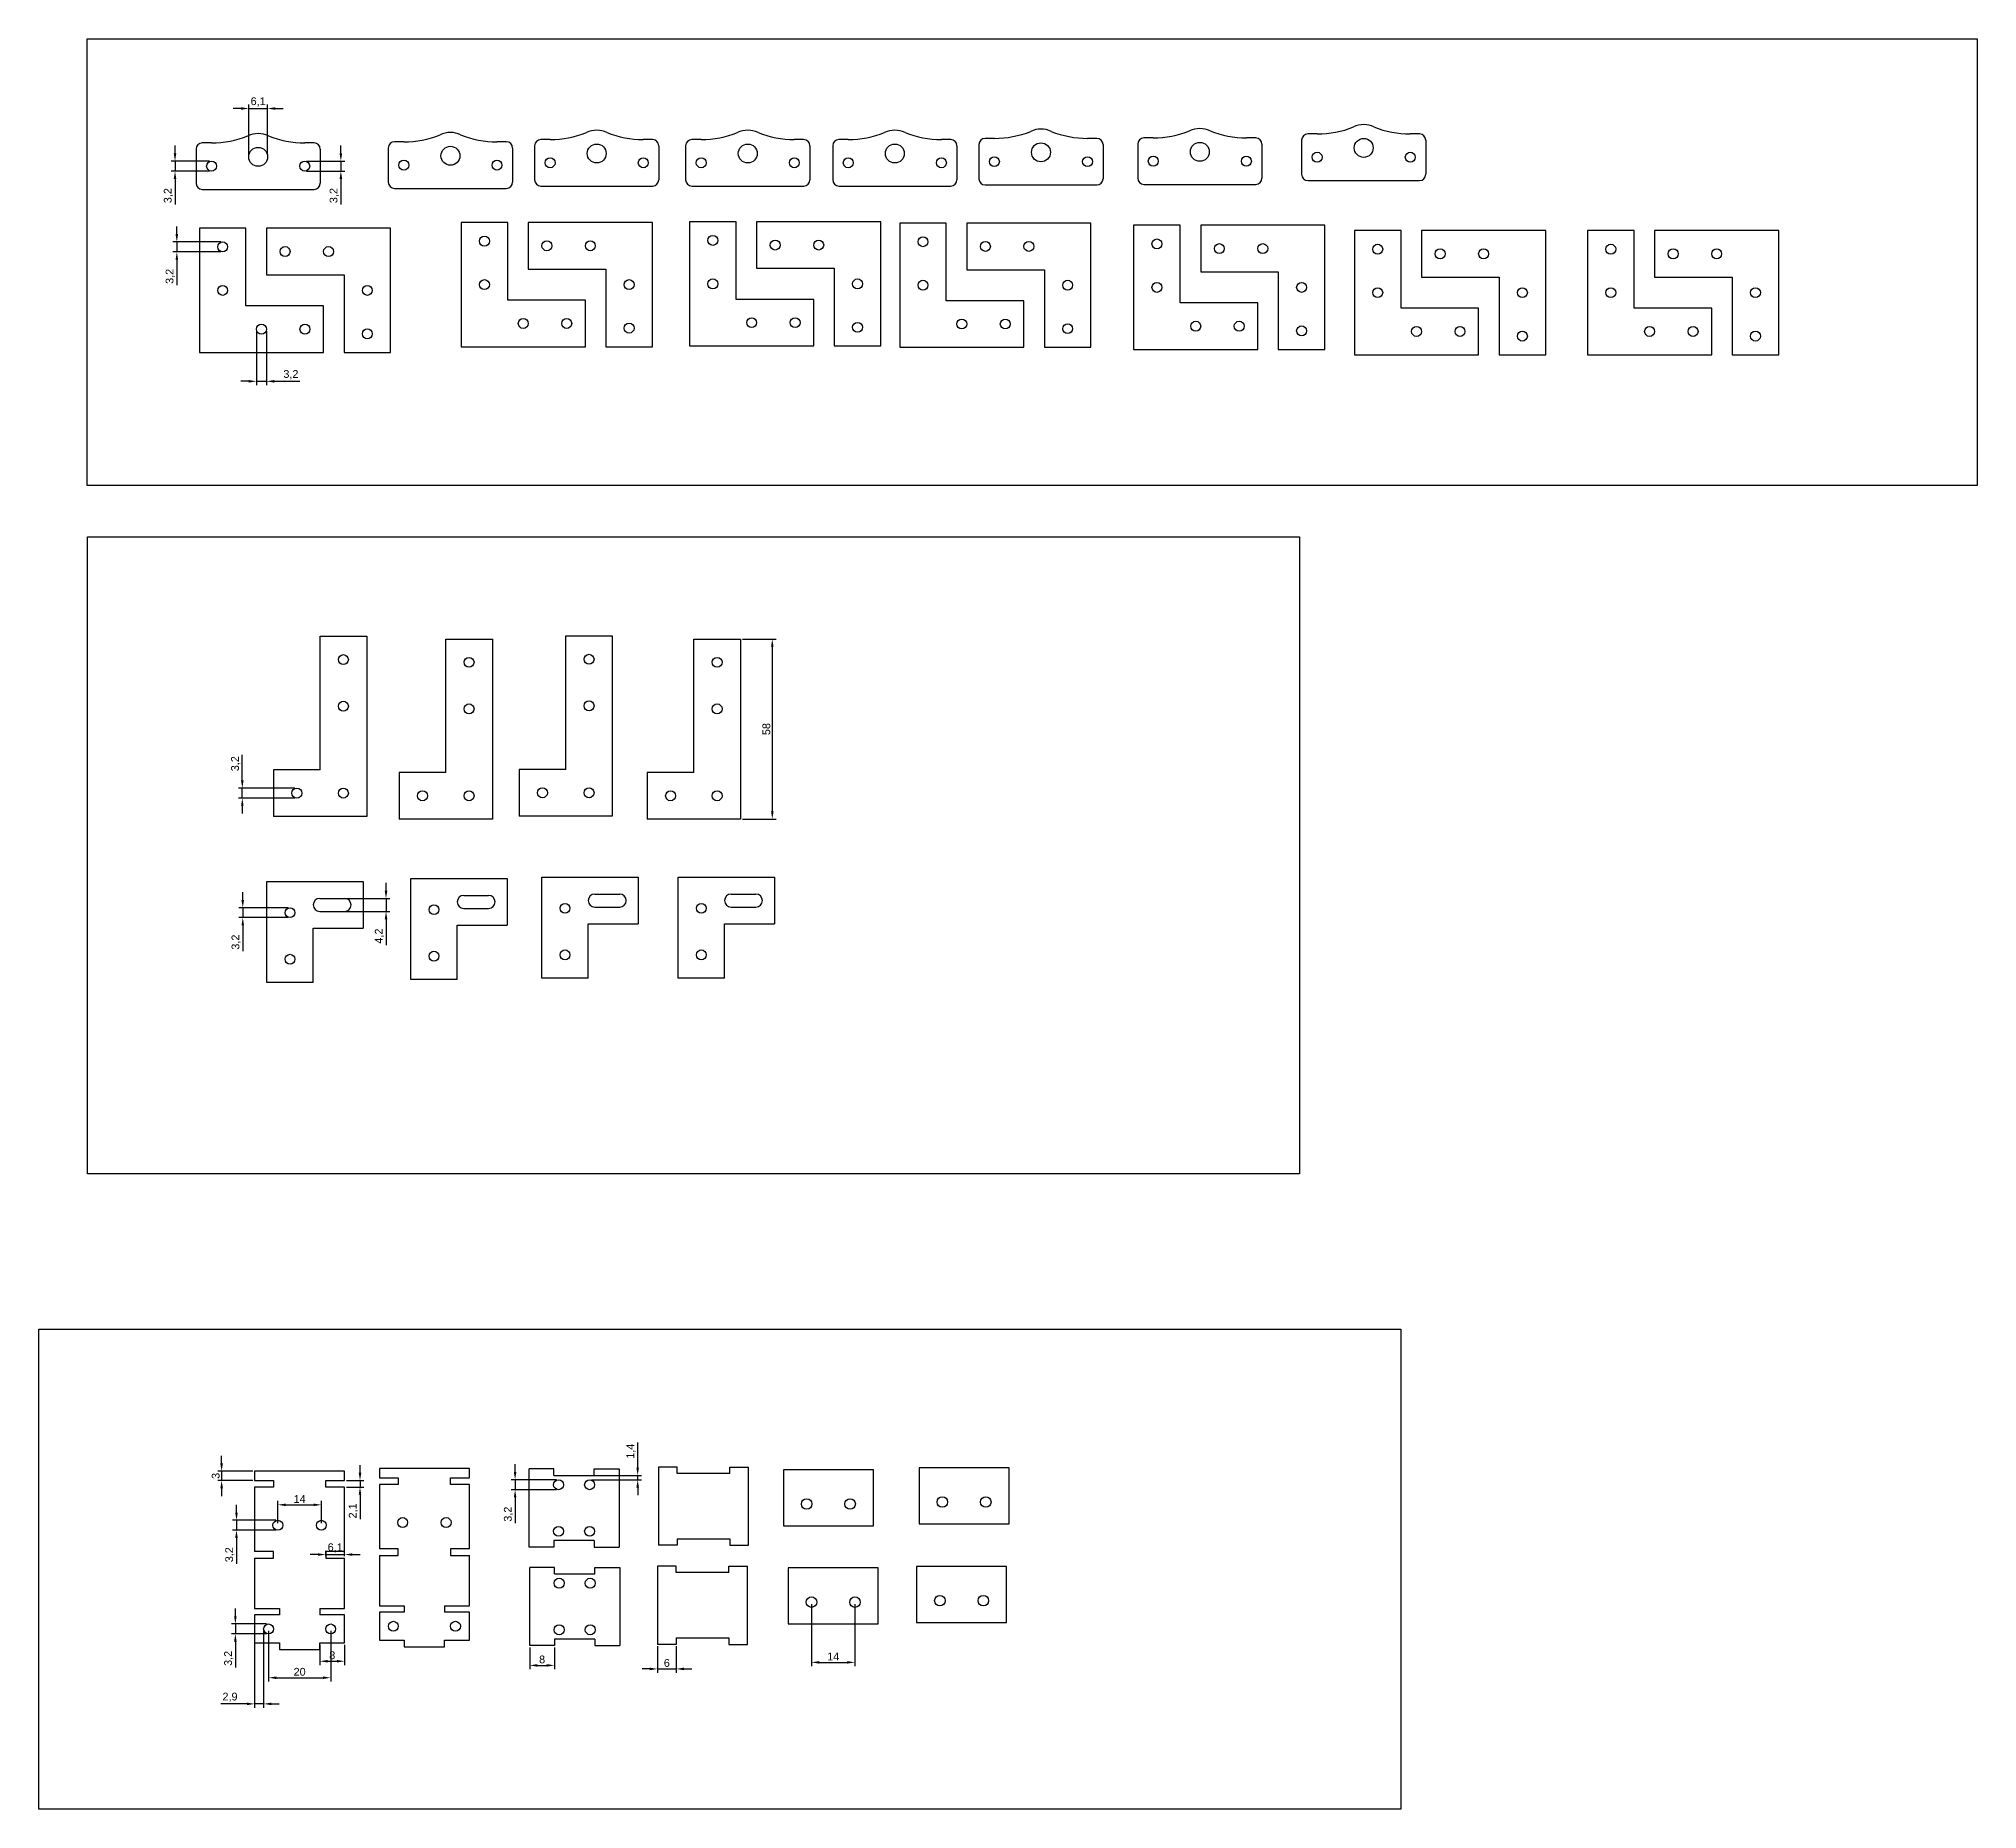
# Model space of a CAD drawing. Header units: millimetres. Extents: x 932 to 1965, y 1183 to 1855.
# Drawn here: x 1341 to 1965, y 1282 to 1852 of the extents above; entities that cross this region are included whole.
import ezdxf

# ---------------------------------------------------------------- set-up
doc = ezdxf.new("R2010")
doc.units = ezdxf.units.MM
doc.styles.get("Standard").update_dxf_attribs({"font": 'arial.ttf'})
doc.dimstyles.new('ISO-25', dxfattribs={"dimtxt": 2.5, "dimasz": 2.5, "dimexe": 1.25, "dimexo": 0.625, "dimtad": 1, "dimtxsty": 'Standard', "dimcen": 2.5, "dimadec": 0, "dimazin": 0, "dimtfac": 1, "dimtmove": 0, "dimatfit": 3, "dimfxl": 1, "dimarcsym": 0})

# ---------------------------------------------------------------- blocks, each defined once
blk = doc.blocks.new('*D3')
at = {"color": 0, "lineweight": -2, "transparency": 16777216}
for p, q in [((1385, 1815.23), (1385, 1817.73)), ((1396.15, 1812.73), (1383.75, 1812.73)), ((1385, 1812.73), (1385, 1809.53)), ((1396.15, 1809.53), (1383.75, 1809.53)), ((1385, 1807.03), (1385, 1798.75))]:
    blk.add_line(p, q, dxfattribs=at)
at = {"color": 0, "transparency": 16777216}
for points in [[(1384.59, 1815.23), (1385.42, 1815.23), (1385, 1812.73)], [(1384.59, 1807.03), (1385.42, 1807.03), (1385, 1809.53)]]:
    blk.add_solid(points, dxfattribs=at)
at = {"layer": 'Defpoints', "color": 0, "transparency": 16777216}
for p in [(1396.78, 1812.73), (1385, 1809.53), (1396.78, 1809.53)]:
    blk.add_point(p, dxfattribs=at)
at = {"color": 0, "transparency": 16777216, "insert": (1382.88, 1801.64), "char_height": 2.5, "attachment_point": 5, "rotation": 90}
blk.add_mtext('3,2', dxfattribs=at)
blk = doc.blocks.new('*D4')
at = {"color": 0, "lineweight": -2, "transparency": 16777216}
for p, q in [((1438.42, 1815.23), (1438.42, 1817.73)), ((1427.4, 1812.73), (1439.67, 1812.73)), ((1438.42, 1812.73), (1438.42, 1809.53)), ((1427.4, 1809.53), (1439.67, 1809.53)), ((1438.42, 1807.03), (1438.42, 1798.75))]:
    blk.add_line(p, q, dxfattribs=at)
at = {"color": 0, "transparency": 16777216}
for points in [[(1438, 1815.23), (1438.84, 1815.23), (1438.42, 1812.73)], [(1438, 1807.03), (1438.84, 1807.03), (1438.42, 1809.53)]]:
    blk.add_solid(points, dxfattribs=at)
at = {"layer": 'Defpoints', "color": 0, "transparency": 16777216}
for p in [(1426.78, 1812.73), (1426.78, 1809.53), (1438.42, 1809.53)]:
    blk.add_point(p, dxfattribs=at)
at = {"color": 0, "transparency": 16777216, "insert": (1436.29, 1801.64), "char_height": 2.5, "attachment_point": 5, "rotation": 90}
blk.add_mtext('3,2', dxfattribs=at)
blk = doc.blocks.new('*D6')
at = {"color": 0, "lineweight": -2, "transparency": 16777216}
for p, q in [((1404.44, 1344.05), (1404.44, 1346.55)), ((1414.51, 1341.55), (1403.19, 1341.55)), ((1414.51, 1338.35), (1403.19, 1338.35)), ((1404.44, 1341.55), (1404.44, 1338.35)), ((1404.44, 1335.85), (1404.44, 1327.57))]:
    blk.add_line(p, q, dxfattribs=at)
at = {"color": 0, "transparency": 16777216}
for points in [[(1404.02, 1344.05), (1404.85, 1344.05), (1404.44, 1341.55)], [(1404.02, 1335.85), (1404.85, 1335.85), (1404.44, 1338.35)]]:
    blk.add_solid(points, dxfattribs=at)
at = {"layer": 'Defpoints', "color": 0, "transparency": 16777216}
for p in [(1404.44, 1338.35), (1415.14, 1341.55), (1415.14, 1338.35)]:
    blk.add_point(p, dxfattribs=at)
at = {"color": 0, "transparency": 16777216, "insert": (1402.31, 1330.46), "char_height": 2.5, "attachment_point": 5, "rotation": 90}
blk.add_mtext('3,2', dxfattribs=at)
blk = doc.blocks.new('*D7')
at = {"color": 0, "lineweight": -2, "transparency": 16777216}
for p, q in [((1404.8, 1377.45), (1404.8, 1379.95)), ((1417.51, 1374.95), (1403.55, 1374.95)), ((1404.8, 1374.95), (1404.8, 1371.75)), ((1417.51, 1371.75), (1403.55, 1371.75)), ((1404.8, 1369.25), (1404.8, 1360.97))]:
    blk.add_line(p, q, dxfattribs=at)
at = {"color": 0, "transparency": 16777216}
for points in [[(1404.38, 1377.45), (1405.22, 1377.45), (1404.8, 1374.95)], [(1404.38, 1369.25), (1405.22, 1369.25), (1404.8, 1371.75)]]:
    blk.add_solid(points, dxfattribs=at)
at = {"layer": 'Defpoints', "color": 0, "transparency": 16777216}
for p in [(1418.14, 1374.95), (1404.8, 1371.75), (1418.14, 1371.75)]:
    blk.add_point(p, dxfattribs=at)
at = {"color": 0, "transparency": 16777216, "insert": (1402.67, 1363.86), "char_height": 2.5, "attachment_point": 5, "rotation": 90}
blk.add_mtext('3,2', dxfattribs=at)
blk = doc.blocks.new('*D8')
at = {"color": 0, "lineweight": -2, "transparency": 16777216}
for p, q in [((1494.54, 1390.5), (1494.54, 1393)), ((1507.9, 1388), (1493.29, 1388)), ((1494.54, 1388), (1494.54, 1384.8)), ((1507.91, 1384.8), (1493.29, 1384.8)), ((1494.54, 1382.3), (1494.54, 1374.02))]:
    blk.add_line(p, q, dxfattribs=at)
at = {"color": 0, "transparency": 16777216}
for points in [[(1494.12, 1390.5), (1494.95, 1390.5), (1494.54, 1388)], [(1494.12, 1382.3), (1494.95, 1382.3), (1494.54, 1384.8)]]:
    blk.add_solid(points, dxfattribs=at)
at = {"layer": 'Defpoints', "color": 0, "transparency": 16777216}
for p in [(1508.53, 1388), (1494.54, 1384.8), (1508.54, 1384.8)]:
    blk.add_point(p, dxfattribs=at)
at = {"color": 0, "transparency": 16777216, "insert": (1492.41, 1376.91), "char_height": 2.5, "attachment_point": 5, "rotation": 90}
blk.add_mtext('3,2', dxfattribs=at)
blk = doc.blocks.new('*D10')
at = {"color": 0, "lineweight": -2, "transparency": 16777216}
for p, q in [((1406.23, 1829.69), (1403.73, 1829.69)), ((1408.73, 1814.75), (1408.73, 1830.94)), ((1408.73, 1829.69), (1414.83, 1829.69)), ((1414.83, 1814.75), (1414.83, 1830.94)), ((1417.33, 1829.69), (1419.83, 1829.69))]:
    blk.add_line(p, q, dxfattribs=at)
at = {"color": 0, "transparency": 16777216}
for points in [[(1406.23, 1830.11), (1406.23, 1829.27), (1408.73, 1829.69)], [(1417.33, 1830.11), (1417.33, 1829.27), (1414.83, 1829.69)]]:
    blk.add_solid(points, dxfattribs=at)
at = {"layer": 'Defpoints', "color": 0, "transparency": 16777216}
for p in [(1414.83, 1829.69), (1408.73, 1814.13), (1414.83, 1814.13)]:
    blk.add_point(p, dxfattribs=at)
at = {"color": 0, "transparency": 16777216, "insert": (1411.78, 1831.82), "char_height": 2.5, "attachment_point": 5}
blk.add_mtext('6,1', dxfattribs=at)
blk = doc.blocks.new('*D14')
at = {"color": 0, "lineweight": -2, "transparency": 16777216}
for p, q in [((1406.67, 1613.28), (1406.67, 1621.55)), ((1423.61, 1610.78), (1405.42, 1610.78)), ((1423.61, 1607.58), (1405.42, 1607.58)), ((1406.67, 1607.58), (1406.67, 1610.78)), ((1406.67, 1605.08), (1406.67, 1602.58))]:
    blk.add_line(p, q, dxfattribs=at)
at = {"color": 0, "transparency": 16777216}
for points in [[(1406.26, 1613.28), (1407.09, 1613.28), (1406.67, 1610.78)], [(1406.26, 1605.08), (1407.09, 1605.08), (1406.67, 1607.58)]]:
    blk.add_solid(points, dxfattribs=at)
at = {"layer": 'Defpoints', "color": 0, "transparency": 16777216}
for p in [(1406.67, 1610.78), (1424.23, 1610.78), (1424.23, 1607.58)]:
    blk.add_point(p, dxfattribs=at)
at = {"color": 0, "transparency": 16777216, "insert": (1404.55, 1618.66), "char_height": 2.5, "attachment_point": 5, "rotation": 90}
blk.add_mtext('3,2', dxfattribs=at)
blk = doc.blocks.new('*D17')
at = {"color": 0, "lineweight": -2, "transparency": 16777216}
for p, q in [((1399.72, 1786.72), (1384.34, 1786.72)), ((1385.59, 1789.22), (1385.59, 1791.72)), ((1385.59, 1786.72), (1385.59, 1783.52)), ((1399.72, 1783.52), (1384.34, 1783.52)), ((1385.59, 1781.02), (1385.59, 1772.74))]:
    blk.add_line(p, q, dxfattribs=at)
at = {"color": 0, "transparency": 16777216}
for points in [[(1385.17, 1789.22), (1386, 1789.22), (1385.59, 1786.72)], [(1385.17, 1781.02), (1386, 1781.02), (1385.59, 1783.52)]]:
    blk.add_solid(points, dxfattribs=at)
at = {"layer": 'Defpoints', "color": 0, "transparency": 16777216}
for p in [(1400.35, 1786.72), (1385.59, 1783.52), (1400.35, 1783.52)]:
    blk.add_point(p, dxfattribs=at)
at = {"color": 0, "transparency": 16777216, "insert": (1383.46, 1775.63), "char_height": 2.5, "attachment_point": 5, "rotation": 90}
blk.add_mtext('3,2', dxfattribs=at)
blk = doc.blocks.new('*D18')
at = {"color": 0, "lineweight": -2, "transparency": 16777216}
for p, q in [((1411.25, 1757.99), (1411.25, 1740.57)), ((1414.45, 1757.99), (1414.45, 1740.57)), ((1408.75, 1741.82), (1406.25, 1741.82)), ((1411.25, 1741.82), (1414.45, 1741.82)), ((1416.95, 1741.82), (1425.22, 1741.82))]:
    blk.add_line(p, q, dxfattribs=at)
at = {"color": 0, "transparency": 16777216}
for points in [[(1408.75, 1742.24), (1408.75, 1741.4), (1411.25, 1741.82)], [(1416.95, 1742.24), (1416.95, 1741.4), (1414.45, 1741.82)]]:
    blk.add_solid(points, dxfattribs=at)
at = {"layer": 'Defpoints', "color": 0, "transparency": 16777216}
for p in [(1411.25, 1758.62), (1414.45, 1758.62), (1414.45, 1741.82)]:
    blk.add_point(p, dxfattribs=at)
at = {"color": 0, "transparency": 16777216, "insert": (1422.33, 1743.95), "char_height": 2.5, "attachment_point": 5}
blk.add_mtext('3,2', dxfattribs=at)
blk = doc.blocks.new('*D25')
at = {"color": 0, "lineweight": -2, "transparency": 16777216}
for p, q in [((1406.82, 1574.76), (1406.82, 1577.26)), ((1421.41, 1572.26), (1405.57, 1572.26)), ((1421.41, 1569.06), (1405.57, 1569.06)), ((1406.82, 1572.26), (1406.82, 1569.06)), ((1406.82, 1566.56), (1406.82, 1558.29))]:
    blk.add_line(p, q, dxfattribs=at)
at = {"color": 0, "transparency": 16777216}
for points in [[(1406.4, 1574.76), (1407.23, 1574.76), (1406.82, 1572.26)], [(1406.4, 1566.56), (1407.23, 1566.56), (1406.82, 1569.06)]]:
    blk.add_solid(points, dxfattribs=at)
at = {"layer": 'Defpoints', "color": 0, "transparency": 16777216}
for p in [(1406.82, 1569.06), (1422.04, 1572.26), (1422.04, 1569.06)]:
    blk.add_point(p, dxfattribs=at)
at = {"color": 0, "transparency": 16777216, "insert": (1404.69, 1561.17), "char_height": 2.5, "attachment_point": 5, "rotation": 90}
blk.add_mtext('3,2', dxfattribs=at)
blk = doc.blocks.new('*D26')
at = {"color": 0, "lineweight": -2, "transparency": 16777216}
for p, q in [((1452.96, 1577.76), (1452.96, 1580.26)), ((1436.26, 1575.26), (1454.21, 1575.26)), ((1452.96, 1575.26), (1452.96, 1571.06)), ((1436.26, 1571.06), (1454.21, 1571.06)), ((1452.96, 1568.56), (1452.96, 1560.18))]:
    blk.add_line(p, q, dxfattribs=at)
at = {"color": 0, "transparency": 16777216}
for points in [[(1452.55, 1577.76), (1453.38, 1577.76), (1452.96, 1575.26)], [(1452.55, 1568.56), (1453.38, 1568.56), (1452.96, 1571.06)]]:
    blk.add_solid(points, dxfattribs=at)
at = {"layer": 'Defpoints', "color": 0, "transparency": 16777216}
for p in [(1435.64, 1575.26), (1435.64, 1571.06), (1452.96, 1571.06)]:
    blk.add_point(p, dxfattribs=at)
at = {"color": 0, "transparency": 16777216, "insert": (1450.84, 1563.12), "char_height": 2.5, "attachment_point": 5, "rotation": 90}
blk.add_mtext('4,2', dxfattribs=at)
blk = doc.blocks.new('*D27')
at = {"color": 0, "lineweight": -2, "transparency": 16777216}
for p, q in [((1534.02, 1391.9), (1534.02, 1399.95)), ((1519.16, 1389.4), (1535.27, 1389.4)), ((1519.16, 1388), (1535.27, 1388)), ((1534.02, 1388), (1534.02, 1389.4)), ((1534.02, 1385.5), (1534.02, 1383))]:
    blk.add_line(p, q, dxfattribs=at)
at = {"color": 0, "transparency": 16777216}
for points in [[(1533.6, 1391.9), (1534.43, 1391.9), (1534.02, 1389.4)], [(1533.6, 1385.5), (1534.43, 1385.5), (1534.02, 1388)]]:
    blk.add_solid(points, dxfattribs=at)
at = {"layer": 'Defpoints', "color": 0, "transparency": 16777216}
for p in [(1518.54, 1389.4), (1518.54, 1388), (1534.02, 1389.4)]:
    blk.add_point(p, dxfattribs=at)
at = {"color": 0, "transparency": 16777216, "insert": (1531.89, 1397.17), "char_height": 2.5, "attachment_point": 5, "rotation": 90}
blk.add_mtext('1,4', dxfattribs=at)
blk = doc.blocks.new('*D34')
at = {"color": 0, "lineweight": -2, "transparency": 16777216}
for p, q in [((1400.01, 1393.25), (1400.01, 1395.75)), ((1410.01, 1390.75), (1398.76, 1390.75)), ((1410.01, 1387.75), (1398.76, 1387.75)), ((1400.01, 1390.75), (1400.01, 1387.75)), ((1400.01, 1385.25), (1400.01, 1382.75))]:
    blk.add_line(p, q, dxfattribs=at)
at = {"color": 0, "transparency": 16777216}
for points in [[(1399.59, 1393.25), (1400.43, 1393.25), (1400.01, 1390.75)], [(1399.59, 1385.25), (1400.43, 1385.25), (1400.01, 1387.75)]]:
    blk.add_solid(points, dxfattribs=at)
at = {"layer": 'Defpoints', "color": 0, "transparency": 16777216}
for p in [(1400.01, 1387.75), (1410.64, 1390.75), (1410.64, 1387.75)]:
    blk.add_point(p, dxfattribs=at)
at = {"color": 0, "transparency": 16777216, "insert": (1398.11, 1389.25), "char_height": 2.5, "attachment_point": 5, "rotation": 90}
blk.add_mtext('3', dxfattribs=at)
blk = doc.blocks.new('*D35')
at = {"color": 0, "lineweight": -2, "transparency": 16777216}
for p, q in [((1444.58, 1390.25), (1444.58, 1392.75)), ((1440.26, 1387.75), (1445.83, 1387.75)), ((1444.58, 1387.75), (1444.58, 1385.65)), ((1440.26, 1385.65), (1445.83, 1385.65)), ((1444.58, 1383.15), (1444.58, 1375.28))]:
    blk.add_line(p, q, dxfattribs=at)
at = {"color": 0, "transparency": 16777216}
for points in [[(1444.17, 1390.25), (1445, 1390.25), (1444.58, 1387.75)], [(1444.17, 1383.15), (1445, 1383.15), (1444.58, 1385.65)]]:
    blk.add_solid(points, dxfattribs=at)
at = {"layer": 'Defpoints', "color": 0, "transparency": 16777216}
for p in [(1439.64, 1387.75), (1439.64, 1385.65), (1444.58, 1385.65)]:
    blk.add_point(p, dxfattribs=at)
at = {"color": 0, "transparency": 16777216, "insert": (1442.46, 1377.97), "char_height": 2.5, "attachment_point": 5, "rotation": 90}
blk.add_mtext('2,1', dxfattribs=at)
blk = doc.blocks.new('*D36')
at = {"color": 0, "lineweight": -2, "transparency": 16777216}
for p, q in [((1415.14, 1339.32), (1415.14, 1322.98)), ((1435.14, 1339.32), (1435.14, 1322.98)), ((1417.64, 1324.23), (1432.64, 1324.23))]:
    blk.add_line(p, q, dxfattribs=at)
at = {"color": 0, "transparency": 16777216}
for points in [[(1417.64, 1324.65), (1417.64, 1323.81), (1415.14, 1324.23)], [(1432.64, 1324.65), (1432.64, 1323.81), (1435.14, 1324.23)]]:
    blk.add_solid(points, dxfattribs=at)
at = {"layer": 'Defpoints', "color": 0, "transparency": 16777216}
for p in [(1415.14, 1339.95), (1435.14, 1339.95), (1435.14, 1324.23)]:
    blk.add_point(p, dxfattribs=at)
at = {"color": 0, "transparency": 16777216, "insert": (1425.14, 1326.13), "char_height": 2.5, "attachment_point": 5}
blk.add_mtext('20', dxfattribs=at)
blk = doc.blocks.new('*D37')
at = {"color": 0, "lineweight": -2, "transparency": 16777216}
for p, q in [((1590, 1347.96), (1590, 1327.93)), ((1604, 1347.96), (1604, 1327.93)), ((1592.5, 1329.18), (1601.5, 1329.18))]:
    blk.add_line(p, q, dxfattribs=at)
at = {"color": 0, "transparency": 16777216}
for points in [[(1592.5, 1329.6), (1592.5, 1328.77), (1590, 1329.18)], [(1601.5, 1329.6), (1601.5, 1328.77), (1604, 1329.18)]]:
    blk.add_solid(points, dxfattribs=at)
at = {"layer": 'Defpoints', "color": 0, "transparency": 16777216}
for p in [(1590, 1348.59), (1604, 1348.59), (1604, 1329.18)]:
    blk.add_point(p, dxfattribs=at)
at = {"color": 0, "transparency": 16777216, "insert": (1597, 1331.06), "char_height": 2.5, "attachment_point": 5}
blk.add_mtext('14', dxfattribs=at)
blk = doc.blocks.new('*D38')
at = {"color": 0, "lineweight": -2, "transparency": 16777216}
for p, q in [((1418.14, 1373.97), (1418.14, 1381.18)), ((1420.64, 1379.93), (1429.64, 1379.93)), ((1432.14, 1373.97), (1432.14, 1381.18))]:
    blk.add_line(p, q, dxfattribs=at)
at = {"color": 0, "transparency": 16777216}
for points in [[(1420.64, 1380.34), (1420.64, 1379.51), (1418.14, 1379.93)], [(1429.64, 1380.34), (1429.64, 1379.51), (1432.14, 1379.93)]]:
    blk.add_solid(points, dxfattribs=at)
at = {"layer": 'Defpoints', "color": 0, "transparency": 16777216}
for p in [(1432.14, 1379.93), (1418.14, 1373.35), (1432.14, 1373.35)]:
    blk.add_point(p, dxfattribs=at)
at = {"color": 0, "transparency": 16777216, "insert": (1425.14, 1381.81), "char_height": 2.5, "attachment_point": 5}
blk.add_mtext('14', dxfattribs=at)
blk = doc.blocks.new('*D40')
at = {"color": 0, "lineweight": -2, "transparency": 16777216}
for p, q in [((1567.74, 1658.8), (1578.62, 1658.8)), ((1577.37, 1656.3), (1577.37, 1603.3)), ((1567.74, 1600.8), (1578.62, 1600.8))]:
    blk.add_line(p, q, dxfattribs=at)
at = {"color": 0, "transparency": 16777216}
for points in [[(1576.96, 1656.3), (1577.79, 1656.3), (1577.37, 1658.8)], [(1576.96, 1603.3), (1577.79, 1603.3), (1577.37, 1600.8)]]:
    blk.add_solid(points, dxfattribs=at)
at = {"layer": 'Defpoints', "color": 0, "transparency": 16777216}
for p in [(1567.11, 1658.8), (1567.11, 1600.8), (1577.37, 1600.8)]:
    blk.add_point(p, dxfattribs=at)
at = {"color": 0, "transparency": 16777216, "insert": (1575.47, 1629.8), "char_height": 2.5, "attachment_point": 5, "rotation": 90}
blk.add_mtext('58', dxfattribs=at)
blk = doc.blocks.new('*D41')
at = {"color": 0, "lineweight": -2, "transparency": 16777216}
for p, q in [((1410.64, 1339.32), (1410.64, 1314.56)), ((1413.54, 1339.32), (1413.54, 1314.56)), ((1408.14, 1315.81), (1399.79, 1315.81)), ((1413.54, 1315.81), (1410.64, 1315.81)), ((1416.04, 1315.81), (1418.54, 1315.81))]:
    blk.add_line(p, q, dxfattribs=at)
at = {"color": 0, "transparency": 16777216}
for points in [[(1408.14, 1316.22), (1408.14, 1315.39), (1410.64, 1315.81)], [(1416.04, 1316.22), (1416.04, 1315.39), (1413.54, 1315.81)]]:
    blk.add_solid(points, dxfattribs=at)
at = {"layer": 'Defpoints', "color": 0, "transparency": 16777216}
for p in [(1410.64, 1339.95), (1413.54, 1339.95), (1410.64, 1315.81)]:
    blk.add_point(p, dxfattribs=at)
at = {"color": 0, "transparency": 16777216, "insert": (1402.71, 1317.93), "char_height": 2.5, "attachment_point": 5}
blk.add_mtext('2,9', dxfattribs=at)
blk = doc.blocks.new('*D42')
at = {"color": 0, "lineweight": -2, "transparency": 16777216}
for p, q in [((1431.64, 1334.82), (1431.64, 1328.29)), ((1439.64, 1334.82), (1439.64, 1328.29)), ((1434.14, 1329.54), (1437.14, 1329.54))]:
    blk.add_line(p, q, dxfattribs=at)
at = {"color": 0, "transparency": 16777216}
for points in [[(1434.14, 1329.96), (1434.14, 1329.13), (1431.64, 1329.54)], [(1437.14, 1329.96), (1437.14, 1329.13), (1439.64, 1329.54)]]:
    blk.add_solid(points, dxfattribs=at)
at = {"layer": 'Defpoints', "color": 0, "transparency": 16777216}
for p in [(1431.64, 1335.45), (1439.64, 1335.45), (1439.64, 1329.54)]:
    blk.add_point(p, dxfattribs=at)
at = {"color": 0, "transparency": 16777216, "insert": (1435.64, 1331.45), "char_height": 2.5, "attachment_point": 5}
blk.add_mtext('8', dxfattribs=at)
blk = doc.blocks.new('*D43')
at = {"color": 0, "lineweight": -2, "transparency": 16777216}
for p, q in [((1499.23, 1333.94), (1499.23, 1326.96)), ((1507.23, 1333.94), (1507.23, 1326.96)), ((1501.73, 1328.21), (1504.73, 1328.21))]:
    blk.add_line(p, q, dxfattribs=at)
at = {"color": 0, "transparency": 16777216}
for points in [[(1501.73, 1328.62), (1501.73, 1327.79), (1499.23, 1328.21)], [(1504.73, 1328.62), (1504.73, 1327.79), (1507.23, 1328.21)]]:
    blk.add_solid(points, dxfattribs=at)
at = {"layer": 'Defpoints', "color": 0, "transparency": 16777216}
for p in [(1499.23, 1334.57), (1507.23, 1334.57), (1507.23, 1328.21)]:
    blk.add_point(p, dxfattribs=at)
at = {"color": 0, "transparency": 16777216, "insert": (1503.23, 1330.11), "char_height": 2.5, "attachment_point": 5}
blk.add_mtext('8', dxfattribs=at)
blk = doc.blocks.new('*D44')
at = {"color": 0, "lineweight": -2, "transparency": 16777216}
for p, q in [((1540.41, 1334.36), (1540.41, 1325.82)), ((1546.41, 1334.36), (1546.41, 1325.82)), ((1537.91, 1327.07), (1535.41, 1327.07)), ((1540.41, 1327.07), (1546.41, 1327.07)), ((1548.91, 1327.07), (1551.41, 1327.07))]:
    blk.add_line(p, q, dxfattribs=at)
at = {"color": 0, "transparency": 16777216}
for points in [[(1537.91, 1327.49), (1537.91, 1326.65), (1540.41, 1327.07)], [(1548.91, 1327.49), (1548.91, 1326.65), (1546.41, 1327.07)]]:
    blk.add_solid(points, dxfattribs=at)
at = {"layer": 'Defpoints', "color": 0, "transparency": 16777216}
for p in [(1540.41, 1334.98), (1546.41, 1334.98), (1546.41, 1327.07)]:
    blk.add_point(p, dxfattribs=at)
at = {"color": 0, "transparency": 16777216, "insert": (1543.41, 1328.97), "char_height": 2.5, "attachment_point": 5}
blk.add_mtext('6', dxfattribs=at)
blk = doc.blocks.new('*D45')
at = {"color": 0, "lineweight": -2, "transparency": 16777216}
for p, q in [((1431.04, 1363.9), (1428.54, 1363.9)), ((1433.54, 1363.37), (1433.54, 1365.15)), ((1433.54, 1363.9), (1439.64, 1363.9)), ((1439.64, 1363.37), (1439.64, 1365.15)), ((1442.14, 1363.9), (1444.64, 1363.9))]:
    blk.add_line(p, q, dxfattribs=at)
at = {"color": 0, "transparency": 16777216}
for points in [[(1431.04, 1364.32), (1431.04, 1363.49), (1433.54, 1363.9)], [(1442.14, 1364.32), (1442.14, 1363.49), (1439.64, 1363.9)]]:
    blk.add_solid(points, dxfattribs=at)
at = {"layer": 'Defpoints', "color": 0, "transparency": 16777216}
for p in [(1433.54, 1362.75), (1439.64, 1363.9), (1439.64, 1362.75)]:
    blk.add_point(p, dxfattribs=at)
at = {"color": 0, "transparency": 16777216, "insert": (1436.59, 1366.03), "char_height": 2.5, "attachment_point": 5}
blk.add_mtext('6,1', dxfattribs=at)

msp = doc.modelspace()

# ---------------------------------------------------------------- linework, layer by layer
at = {"color": 7, "linetype": 'Continuous', "lineweight": 25}
for p, q in [((1396.779, 1818.628), (1393.779, 1818.628)), ((1429.779, 1818.628), (1426.779, 1818.628)), ((1453.699, 1816.966), (1453.699, 1805.966)), ((1458.699, 1818.966), (1455.699, 1818.966)), ((1491.699, 1818.966), (1488.699, 1818.966)), ((1493.699, 1816.966), (1493.699, 1805.966)), ((1500.821, 1817.704), (1500.821, 1806.704)), ((1505.821, 1819.704), (1502.821, 1819.704)), ((1538.821, 1819.704), (1535.821, 1819.704)), ((1540.821, 1817.704), (1540.821, 1806.704)), ((1549.472, 1817.704), (1549.472, 1806.704)), ((1554.472, 1819.704), (1551.472, 1819.704)), ((1587.472, 1819.704), (1584.472, 1819.704)), ((1589.472, 1817.704), (1589.472, 1806.704)), ((1596.843, 1817.704), (1596.843, 1806.704)), ((1601.843, 1819.704), (1598.843, 1819.704)), ((1634.843, 1819.704), (1631.843, 1819.704)), ((1636.843, 1817.704), (1636.843, 1806.704)), ((1643.908, 1818.079), (1643.908, 1807.079)), ((1648.908, 1820.079), (1645.908, 1820.079)), ((1681.908, 1820.079), (1678.908, 1820.079)), ((1683.908, 1818.079), (1683.908, 1807.079)), ((1695.074, 1818.235), (1695.074, 1807.235)), ((1700.074, 1820.235), (1697.074, 1820.235)), ((1733.074, 1820.235), (1730.074, 1820.235)), ((1735.074, 1818.235), (1735.074, 1807.235)), ((1747.864, 1819.505), (1747.864, 1808.505)), ((1752.864, 1821.505), (1749.864, 1821.505)), ((1785.864, 1821.505), (1782.864, 1821.505)), ((1787.864, 1819.505), (1787.864, 1808.505)), ((1391.779, 1816.628), (1391.779, 1805.628)), ((1431.779, 1816.628), (1431.779, 1805.628)), ((1502.821, 1804.704), (1538.821, 1804.704)), ((1551.472, 1804.704), (1587.472, 1804.704)), ((1598.843, 1804.704), (1634.843, 1804.704)), ((1645.908, 1805.079), (1681.908, 1805.079)), ((1697.074, 1805.235), (1733.074, 1805.235)), ((1749.864, 1806.505), (1785.864, 1806.505)), ((1393.779, 1803.628), (1429.779, 1803.628)), ((1455.699, 1803.966), (1491.699, 1803.966)), ((1492.165, 1792.965), (1477.165, 1792.965)), ((1477.165, 1792.965), (1477.165, 1752.965)), ((1492.165, 1767.965), (1492.165, 1792.965)), ((1498.765, 1792.965), (1498.765, 1777.965)), ((1538.765, 1792.965), (1498.765, 1792.965)), ((1538.765, 1752.965), (1538.765, 1792.965)), ((1565.723, 1793.216), (1550.723, 1793.216)), ((1550.723, 1793.216), (1550.723, 1753.216)), ((1565.723, 1768.216), (1565.723, 1793.216)), ((1572.323, 1793.216), (1572.323, 1778.216)), ((1612.323, 1793.216), (1572.323, 1793.216)), ((1612.323, 1753.216), (1612.323, 1793.216)), ((1633.414, 1792.775), (1618.414, 1792.775)), ((1618.414, 1792.775), (1618.414, 1752.775)), ((1633.414, 1767.775), (1633.414, 1792.775)), ((1640.014, 1792.775), (1640.014, 1777.775)), ((1680.014, 1792.775), (1640.014, 1792.775)), ((1680.014, 1752.775), (1680.014, 1792.775)), ((1708.761, 1792.073), (1693.761, 1792.073)), ((1693.761, 1792.073), (1693.761, 1752.073)), ((1708.761, 1767.073), (1708.761, 1792.073)), ((1715.361, 1792.073), (1715.361, 1777.073)), ((1755.361, 1792.073), (1715.361, 1792.073)), ((1755.361, 1752.073), (1755.361, 1792.073)), ((1407.847, 1791.115), (1392.847, 1791.115)), ((1392.847, 1791.115), (1392.847, 1751.115)), ((1407.847, 1766.115), (1407.847, 1791.115)), ((1414.447, 1791.115), (1414.447, 1776.115)), ((1454.447, 1791.115), (1414.447, 1791.115)), ((1454.447, 1751.115), (1454.447, 1791.115)), ((1779.874, 1790.381), (1764.874, 1790.381)), ((1764.874, 1790.381), (1764.874, 1750.381)), ((1779.874, 1765.381), (1779.874, 1790.381)), ((1786.474, 1790.381), (1786.474, 1775.381)), ((1826.474, 1790.381), (1786.474, 1790.381)), ((1826.474, 1750.381), (1826.474, 1790.381)), ((1854.937, 1790.381), (1839.937, 1790.381)), ((1839.937, 1790.381), (1839.937, 1750.381)), ((1854.937, 1765.381), (1854.937, 1790.381)), ((1861.537, 1790.381), (1861.537, 1775.381)), ((1901.537, 1790.381), (1861.537, 1790.381)), ((1901.537, 1750.381), (1901.537, 1790.381)), ((1414.447, 1776.115), (1439.447, 1776.115)), ((1439.447, 1776.115), (1439.447, 1751.115)), ((1498.765, 1777.965), (1523.765, 1777.965)), ((1523.765, 1777.965), (1523.765, 1752.965)), ((1572.323, 1778.216), (1597.323, 1778.216)), ((1597.323, 1778.216), (1597.323, 1753.216)), ((1640.014, 1777.775), (1665.014, 1777.775)), ((1665.014, 1777.775), (1665.014, 1752.775)), ((1715.361, 1777.073), (1740.361, 1777.073)), ((1740.361, 1777.073), (1740.361, 1752.073)), ((1786.474, 1775.381), (1811.474, 1775.381)), ((1811.474, 1775.381), (1811.474, 1750.381)), ((1861.537, 1775.381), (1886.537, 1775.381)), ((1886.537, 1775.381), (1886.537, 1750.381)), ((1517.165, 1767.965), (1492.165, 1767.965)), ((1517.165, 1752.965), (1517.165, 1767.965)), ((1590.723, 1768.216), (1565.723, 1768.216)), ((1590.723, 1753.216), (1590.723, 1768.216)), ((1658.414, 1767.775), (1633.414, 1767.775)), ((1658.414, 1752.775), (1658.414, 1767.775)), ((1733.761, 1767.073), (1708.761, 1767.073)), ((1733.761, 1752.073), (1733.761, 1767.073)), ((1432.847, 1766.115), (1407.847, 1766.115)), ((1432.847, 1751.115), (1432.847, 1766.115)), ((1804.874, 1765.381), (1779.874, 1765.381)), ((1804.874, 1750.381), (1804.874, 1765.381)), ((1879.937, 1765.381), (1854.937, 1765.381)), ((1879.937, 1750.381), (1879.937, 1765.381)), ((1392.847, 1751.115), (1432.847, 1751.115)), ((1439.447, 1751.115), (1454.447, 1751.115)), ((1477.165, 1752.965), (1517.165, 1752.965)), ((1523.765, 1752.965), (1538.765, 1752.965)), ((1550.723, 1753.216), (1590.723, 1753.216)), ((1597.323, 1753.216), (1612.323, 1753.216)), ((1618.414, 1752.775), (1658.414, 1752.775)), ((1665.014, 1752.775), (1680.014, 1752.775)), ((1693.761, 1752.073), (1733.761, 1752.073)), ((1740.361, 1752.073), (1755.361, 1752.073)), ((1764.874, 1750.381), (1804.874, 1750.381)), ((1811.474, 1750.381), (1826.474, 1750.381)), ((1839.937, 1750.381), (1879.937, 1750.381)), ((1886.537, 1750.381), (1901.537, 1750.381)), ((1431.732, 1616.677), (1431.732, 1659.677)), ((1431.732, 1659.677), (1446.732, 1659.677)), ((1446.732, 1659.677), (1446.732, 1601.677)), ((1472.207, 1615.805), (1472.207, 1658.805)), ((1472.207, 1658.805), (1487.207, 1658.805)), ((1487.207, 1658.805), (1487.207, 1600.805)), ((1510.851, 1616.787), (1510.851, 1659.787)), ((1510.851, 1659.787), (1525.851, 1659.787)), ((1525.851, 1659.787), (1525.851, 1601.787)), ((1552.114, 1615.805), (1552.114, 1658.805)), ((1552.114, 1658.805), (1567.114, 1658.805)), ((1567.114, 1658.805), (1567.114, 1600.805)), ((1416.732, 1616.677), (1416.732, 1601.677)), ((1431.732, 1616.677), (1416.732, 1616.677)), ((1457.207, 1615.805), (1457.207, 1600.805)), ((1472.207, 1615.805), (1457.207, 1615.805)), ((1495.851, 1616.787), (1495.851, 1601.787)), ((1510.851, 1616.787), (1495.851, 1616.787)), ((1537.114, 1615.805), (1537.114, 1600.805)), ((1552.114, 1615.805), (1537.114, 1615.805)), ((1446.732, 1601.677), (1416.732, 1601.677)), ((1487.207, 1600.805), (1457.207, 1600.805)), ((1525.851, 1601.787), (1495.851, 1601.787)), ((1567.114, 1600.805), (1537.114, 1600.805)), ((1414.537, 1548.161), (1414.537, 1580.661)), ((1414.537, 1580.661), (1445.637, 1580.661)), ((1445.637, 1580.661), (1445.637, 1565.661)), ((1460.909, 1549.14), (1460.909, 1581.64)), ((1460.909, 1581.64), (1492.009, 1581.64)), ((1492.009, 1581.64), (1492.009, 1566.64)), ((1503.116, 1549.562), (1503.116, 1582.062)), ((1503.116, 1582.062), (1534.216, 1582.062)), ((1534.216, 1582.062), (1534.216, 1567.062)), ((1547.012, 1549.562), (1547.012, 1582.062)), ((1547.012, 1582.062), (1578.112, 1582.062)), ((1578.112, 1582.062), (1578.112, 1567.062)), ((1431.637, 1575.261), (1439.637, 1575.261)), ((1478.009, 1576.24), (1486.009, 1576.24)), ((1520.216, 1576.662), (1528.216, 1576.662)), ((1564.112, 1576.662), (1572.112, 1576.662)), ((1431.637, 1571.061), (1439.637, 1571.061)), ((1478.009, 1572.04), (1486.009, 1572.04)), ((1520.216, 1572.462), (1528.216, 1572.462)), ((1564.112, 1572.462), (1572.112, 1572.462)), ((1429.537, 1565.661), (1445.637, 1565.661)), ((1429.537, 1548.161), (1429.537, 1565.661)), ((1475.909, 1566.64), (1492.009, 1566.64)), ((1475.909, 1549.14), (1475.909, 1566.64)), ((1518.116, 1567.062), (1534.216, 1567.062)), ((1518.116, 1549.562), (1518.116, 1567.062)), ((1562.012, 1567.062), (1578.112, 1567.062)), ((1562.012, 1549.562), (1562.012, 1567.062)), ((1475.909, 1549.14), (1460.909, 1549.14)), ((1518.116, 1549.562), (1503.116, 1549.562)), ((1562.012, 1549.562), (1547.012, 1549.562)), ((1429.537, 1548.161), (1414.537, 1548.161)), ((1410.636, 1390.746), (1410.636, 1387.746)), ((1439.636, 1390.746), (1410.636, 1390.746)), ((1410.636, 1387.746), (1416.736, 1387.746)), ((1416.736, 1387.746), (1416.736, 1385.646)), ((1433.536, 1387.746), (1439.636, 1387.746)), ((1433.536, 1385.646), (1433.536, 1387.746)), ((1439.636, 1387.746), (1439.636, 1390.746)), ((1450.819, 1391.614), (1450.819, 1388.614)), ((1479.819, 1391.614), (1450.819, 1391.614)), ((1450.819, 1388.614), (1456.919, 1388.614)), ((1450.819, 1386.514), (1450.819, 1365.714)), ((1456.919, 1386.514), (1450.819, 1386.514)), ((1456.919, 1388.614), (1456.919, 1386.514)), ((1473.719, 1388.614), (1479.819, 1388.614)), ((1473.719, 1386.514), (1473.719, 1388.614)), ((1479.819, 1386.514), (1473.719, 1386.514)), ((1479.819, 1388.614), (1479.819, 1391.614)), ((1479.819, 1365.714), (1479.819, 1386.514)), ((1507.036, 1391.495), (1499.036, 1391.495)), ((1499.036, 1366.295), (1499.036, 1391.495)), ((1507.036, 1389.395), (1507.036, 1391.495)), ((1507.036, 1389.395), (1520.036, 1389.395)), ((1520.036, 1391.495), (1528.036, 1391.495)), ((1520.036, 1389.395), (1520.036, 1391.495)), ((1528.036, 1391.495), (1528.036, 1366.295)), ((1540.72, 1392.077), (1540.72, 1366.877)), ((1546.72, 1392.077), (1540.72, 1392.077)), ((1546.72, 1389.977), (1546.72, 1392.077)), ((1563.72, 1389.977), (1546.72, 1389.977)), ((1563.72, 1389.977), (1563.72, 1392.077)), ((1563.72, 1392.077), (1569.72, 1392.077)), ((1569.72, 1366.877), (1569.72, 1392.077)), ((1609.935, 1391.202), (1580.935, 1391.202)), ((1580.935, 1391.202), (1580.935, 1373.202)), ((1609.935, 1373.202), (1609.935, 1391.202)), ((1653.632, 1391.828), (1624.632, 1391.828)), ((1624.632, 1391.828), (1624.632, 1373.828)), ((1653.632, 1373.828), (1653.632, 1391.828)), ((1410.636, 1385.646), (1410.636, 1364.846)), ((1416.736, 1385.646), (1410.636, 1385.646)), ((1439.636, 1385.646), (1433.536, 1385.646)), ((1439.636, 1364.846), (1439.636, 1385.646)), ((1624.632, 1373.828), (1653.632, 1373.828)), ((1507.036, 1368.395), (1507.036, 1366.295)), ((1520.036, 1368.395), (1507.036, 1368.395)), ((1520.036, 1368.395), (1520.036, 1366.295)), ((1546.72, 1368.977), (1563.72, 1368.977)), ((1546.72, 1368.977), (1546.72, 1366.877)), ((1563.72, 1368.977), (1563.72, 1366.877)), ((1580.935, 1373.202), (1609.935, 1373.202)), ((1416.736, 1364.846), (1410.636, 1364.846)), ((1410.636, 1362.746), (1416.736, 1362.746)), ((1410.636, 1362.746), (1410.636, 1346.546)), ((1416.736, 1362.746), (1416.736, 1364.846)), ((1439.636, 1364.846), (1433.536, 1364.846)), ((1433.536, 1364.846), (1433.536, 1362.746)), ((1433.536, 1362.746), (1439.636, 1362.746)), ((1439.636, 1346.546), (1439.636, 1362.746)), ((1456.919, 1365.714), (1450.819, 1365.714)), ((1450.819, 1363.614), (1456.919, 1363.614)), ((1450.819, 1363.614), (1450.819, 1347.414)), ((1456.919, 1363.614), (1456.919, 1365.714)), ((1479.819, 1365.714), (1473.719, 1365.714)), ((1473.719, 1365.714), (1473.719, 1363.614)), ((1473.719, 1363.614), (1479.819, 1363.614)), ((1479.819, 1347.414), (1479.819, 1363.614)), ((1507.036, 1366.295), (1499.036, 1366.295)), ((1520.036, 1366.295), (1528.036, 1366.295)), ((1546.72, 1366.877), (1540.72, 1366.877)), ((1563.72, 1366.877), (1569.72, 1366.877)), ((1507.23, 1359.77), (1499.23, 1359.77)), ((1499.23, 1334.57), (1499.23, 1359.77)), ((1507.23, 1357.67), (1507.23, 1359.77)), ((1507.23, 1357.67), (1520.23, 1357.67)), ((1520.23, 1359.77), (1528.23, 1359.77)), ((1520.23, 1357.67), (1520.23, 1359.77)), ((1528.23, 1359.77), (1528.23, 1334.57)), ((1540.413, 1360.185), (1540.413, 1334.985)), ((1546.413, 1360.185), (1540.413, 1360.185)), ((1546.413, 1358.085), (1546.413, 1360.185)), ((1563.413, 1358.085), (1546.413, 1358.085)), ((1563.413, 1358.085), (1563.413, 1360.185)), ((1563.413, 1360.185), (1569.413, 1360.185)), ((1569.413, 1334.985), (1569.413, 1360.185)), ((1611.501, 1359.589), (1582.501, 1359.589)), ((1582.501, 1359.589), (1582.501, 1341.589)), ((1611.501, 1341.589), (1611.501, 1359.589)), ((1652.849, 1360.059), (1623.849, 1360.059)), ((1623.849, 1360.059), (1623.849, 1342.059)), ((1652.849, 1342.059), (1652.849, 1360.059)), ((1410.636, 1346.546), (1418.636, 1346.546)), ((1410.636, 1344.446), (1410.636, 1335.446)), ((1418.636, 1344.446), (1410.636, 1344.446)), ((1418.636, 1346.546), (1418.636, 1344.446)), ((1431.636, 1346.546), (1439.636, 1346.546)), ((1431.636, 1346.546), (1431.636, 1344.446)), ((1439.636, 1344.446), (1431.636, 1344.446)), ((1439.636, 1335.446), (1439.636, 1344.446)), ((1450.819, 1347.414), (1458.819, 1347.414)), ((1450.819, 1345.314), (1450.819, 1336.314)), ((1458.819, 1345.314), (1450.819, 1345.314)), ((1458.819, 1347.414), (1458.819, 1345.314)), ((1471.819, 1347.414), (1479.819, 1347.414)), ((1471.819, 1347.414), (1471.819, 1345.314)), ((1479.819, 1345.314), (1471.819, 1345.314)), ((1479.819, 1336.314), (1479.819, 1345.314)), ((1450.819, 1336.314), (1458.819, 1336.314)), ((1458.819, 1336.314), (1458.819, 1334.214)), ((1471.819, 1336.314), (1479.819, 1336.314)), ((1471.819, 1334.214), (1471.819, 1336.314)), ((1507.23, 1336.67), (1507.23, 1334.57)), ((1520.23, 1336.67), (1507.23, 1336.67)), ((1520.23, 1336.67), (1520.23, 1334.57)), ((1546.413, 1337.085), (1563.413, 1337.085)), ((1546.413, 1337.085), (1546.413, 1334.985)), ((1563.413, 1337.085), (1563.413, 1334.985)), ((1582.501, 1341.589), (1611.501, 1341.589)), ((1623.849, 1342.059), (1652.849, 1342.059)), ((1410.636, 1335.446), (1418.636, 1335.446)), ((1418.636, 1335.446), (1418.636, 1333.346)), ((1418.636, 1333.346), (1431.636, 1333.346)), ((1431.636, 1335.446), (1439.636, 1335.446)), ((1431.636, 1333.346), (1431.636, 1335.446)), ((1458.819, 1334.214), (1471.819, 1334.214)), ((1507.23, 1334.57), (1499.23, 1334.57)), ((1520.23, 1334.57), (1528.23, 1334.57)), ((1546.413, 1334.985), (1540.413, 1334.985)), ((1563.413, 1334.985), (1569.413, 1334.985))]:
    msp.add_line(p, q, dxfattribs=at)
for points in [[(1356.73, 1852.16), (1965.47, 1852.16), (1965.47, 1708.232), (1356.73, 1708.232)], [(1356.805, 1691.776), (1747.131, 1691.776), (1747.131, 1486.501), (1356.805, 1486.501)], [(1341.116, 1436.545), (1779.79, 1436.545), (1779.79, 1281.871), (1341.116, 1281.871)]]:
    msp.add_lwpolyline(points, close=True)
for centre, radius in [((1411.779, 1814.128), 3.05), ((1473.699, 1814.466), 3.05), ((1520.821, 1815.204), 3.05), ((1569.472, 1815.204), 3.05), ((1616.843, 1815.204), 3.05), ((1663.908, 1815.579), 3.05), ((1715.074, 1815.735), 3.05), ((1767.864, 1817.005), 3.05), ((1508.536, 1386.395), 1.6), ((1518.536, 1386.395), 1.6), ((1588.435, 1380.202), 1.7), ((1602.435, 1380.202), 1.7), ((1632.132, 1380.828), 1.7), ((1646.132, 1380.828), 1.7), ((1508.536, 1371.395), 1.6), ((1518.536, 1371.395), 1.6), ((1508.73, 1354.67), 1.6), ((1518.73, 1354.67), 1.6), ((1590.001, 1348.589), 1.7), ((1604.001, 1348.589), 1.7), ((1631.349, 1349.059), 1.7), ((1645.349, 1349.059), 1.7), ((1508.73, 1339.67), 1.6), ((1518.73, 1339.67), 1.6)]:
    msp.add_circle(centre, radius, dxfattribs=at)
for centre in [(1396.779, 1811.128), (1426.779, 1811.128), (1458.699, 1811.466), (1488.699, 1811.466), (1505.821, 1812.204), (1535.821, 1812.204), (1554.472, 1812.204), (1584.472, 1812.204), (1601.843, 1812.204), (1631.843, 1812.204), (1648.908, 1812.579), (1678.908, 1812.579), (1700.074, 1812.735), (1730.074, 1812.735), (1752.864, 1814.005), (1782.864, 1814.005), (1400.347, 1785.115), (1484.665, 1786.965), (1504.765, 1785.465), (1518.765, 1785.465), (1558.223, 1787.216), (1578.323, 1785.716), (1592.323, 1785.716), (1625.914, 1786.775), (1646.014, 1785.275), (1660.014, 1785.275), (1701.261, 1786.073), (1721.361, 1784.573), (1735.361, 1784.573), (1772.374, 1784.381), (1847.437, 1784.381), (1420.447, 1783.615), (1434.447, 1783.615), (1792.474, 1782.881), (1806.474, 1782.881), (1867.537, 1782.881), (1881.537, 1782.881), (1484.665, 1772.965), (1531.265, 1772.965), (1558.223, 1773.216), (1604.823, 1773.216), (1625.914, 1772.775), (1672.514, 1772.775), (1701.261, 1772.073), (1747.861, 1772.073), (1400.347, 1771.115), (1446.947, 1771.115), (1772.374, 1770.381), (1818.974, 1770.381), (1847.437, 1770.381), (1894.037, 1770.381), (1497.165, 1760.465), (1511.165, 1760.465), (1570.723, 1760.716), (1584.723, 1760.716), (1604.823, 1759.216), (1638.414, 1760.275), (1652.414, 1760.275), (1713.761, 1759.573), (1727.761, 1759.573), (1412.847, 1758.615), (1426.847, 1758.615), (1446.947, 1757.115), (1531.265, 1758.965), (1672.514, 1758.775), (1747.861, 1758.073), (1784.874, 1757.881), (1798.874, 1757.881), (1818.974, 1756.381), (1859.937, 1757.881), (1873.937, 1757.881), (1894.037, 1756.381), (1439.232, 1652.177), (1479.707, 1651.305), (1518.351, 1652.287), (1559.614, 1651.305), (1439.232, 1637.177), (1479.707, 1636.305), (1518.351, 1637.287), (1559.614, 1636.305), (1503.351, 1609.287), (1518.351, 1609.287), (1424.232, 1609.177), (1439.232, 1609.177), (1464.707, 1608.305), (1479.707, 1608.305), (1544.614, 1608.305), (1559.614, 1608.305), (1510.616, 1572.062), (1554.512, 1572.062), (1422.037, 1570.661), (1468.409, 1571.64), (1422.037, 1555.661), (1468.409, 1556.64), (1510.616, 1557.062), (1554.512, 1557.062), (1418.136, 1373.346), (1432.136, 1373.346), (1458.319, 1374.214), (1472.319, 1374.214), (1455.319, 1340.814), (1475.319, 1340.814), (1415.136, 1339.946), (1435.136, 1339.946)]:
    msp.add_circle(centre, 1.6)
for centre, radius, start, end in [((1715.074, 1815.735), 7.5, 63.904293, 116.095707), ((1752.864, 1853.245), 31.741, 270, 291.631903), ((1767.864, 1817.005), 7.5, 63.904293, 116.095707), ((1782.864, 1853.245), 31.741, 248.368097, 270), ((1393.779, 1816.628), 2, 90, 180), ((1396.779, 1850.369), 31.741, 270, 291.631903), ((1411.779, 1814.128), 7.5, 63.904293, 116.095707), ((1426.779, 1850.369), 31.741, 248.368097, 270), ((1429.779, 1816.628), 2, 0, 90), ((1455.699, 1816.966), 2, 90, 180), ((1458.699, 1850.707), 31.741, 270, 291.631903), ((1473.699, 1814.466), 7.5, 63.904293, 116.095707), ((1488.699, 1850.707), 31.741, 248.368097, 270), ((1491.699, 1816.966), 2, 0, 90), ((1502.821, 1817.704), 2, 90, 180), ((1505.821, 1851.445), 31.741, 270, 291.631903), ((1520.821, 1815.204), 7.5, 63.904293, 116.095707), ((1535.821, 1851.445), 31.741, 248.368097, 270), ((1538.821, 1817.704), 2, 0, 90), ((1551.472, 1817.704), 2, 90, 180), ((1554.472, 1851.445), 31.741, 270, 291.631903), ((1569.472, 1815.204), 7.5, 63.904293, 116.095707), ((1584.472, 1851.445), 31.741, 248.368097, 270), ((1587.472, 1817.704), 2, 0, 90), ((1598.843, 1817.704), 2, 90, 180), ((1601.843, 1851.445), 31.741, 270, 291.631903), ((1616.843, 1815.204), 7.5, 63.904293, 116.095707), ((1631.843, 1851.445), 31.741, 248.368097, 270), ((1634.843, 1817.704), 2, 0, 90), ((1645.908, 1818.079), 2, 90, 180), ((1648.908, 1851.82), 31.741, 270, 291.631903), ((1663.908, 1815.579), 7.5, 63.904293, 116.095707), ((1678.908, 1851.82), 31.741, 248.368097, 270), ((1681.908, 1818.079), 2, 0, 90), ((1697.074, 1818.235), 2, 90, 180), ((1700.074, 1851.975), 31.741, 270, 291.631903), ((1730.074, 1851.975), 31.741, 248.368097, 270), ((1733.074, 1818.235), 2, 0, 90), ((1749.864, 1819.505), 2, 90, 180), ((1785.864, 1819.505), 2, 0, 90), ((1393.779, 1805.628), 2, 180, 270), ((1429.779, 1805.628), 2, 270, 0), ((1455.699, 1805.966), 2, 180, 270), ((1491.699, 1805.966), 2, 270, 0), ((1502.821, 1806.704), 2, 180, 270), ((1538.821, 1806.704), 2, 270, 0), ((1551.472, 1806.704), 2, 180, 270), ((1587.472, 1806.704), 2, 270, 0), ((1598.843, 1806.704), 2, 180, 270), ((1634.843, 1806.704), 2, 270, 0), ((1645.908, 1807.079), 2, 180, 270), ((1681.908, 1807.079), 2, 270, 0), ((1697.074, 1807.235), 2, 180, 270), ((1733.074, 1807.235), 2, 270, 0), ((1749.864, 1808.505), 2, 180, 270), ((1785.864, 1808.505), 2, 270, 0), ((1431.637, 1573.161), 2.1, 90, 270), ((1439.637, 1573.161), 2.1, 270, 90), ((1478.009, 1574.14), 2.1, 90, 270), ((1486.009, 1574.14), 2.1, 270, 90), ((1520.216, 1574.562), 2.1, 90, 270), ((1528.216, 1574.562), 2.1, 270, 90), ((1564.112, 1574.562), 2.1, 90, 270), ((1572.112, 1574.562), 2.1, 270, 90)]:
    msp.add_arc(centre, radius, start, end, dxfattribs=at)

# ---------------------------------------------------------------- dimensions: what is measured, and where the dimension line sits
for base, p1, p2, picture, middle in [((1414.829, 1829.69), (1408.729, 1814.128), (1414.829, 1814.128), '*D10', (1411.779, 1831.817)), ((1414.447, 1741.82), (1411.247, 1758.615), (1414.447, 1758.615), '*D18', (1422.334, 1743.947)), ((1432.136, 1379.926), (1418.136, 1373.346), (1432.136, 1373.346), '*D38', (1425.136, 1381.806)), ((1439.636, 1363.902), (1433.536, 1362.746), (1439.636, 1362.746), '*D45', (1436.586, 1366.029)), ((1604.001, 1329.183), (1590.001, 1348.589), (1604.001, 1348.589), '*D37', (1597.001, 1331.063)), ((1410.636, 1315.806), (1413.536, 1339.946), (1410.636, 1339.946), '*D41', (1402.711, 1317.933)), ((1435.136, 1324.229), (1415.136, 1339.946), (1435.136, 1339.946), '*D36', (1425.136, 1326.13)), ((1439.636, 1329.545), (1431.636, 1335.446), (1439.636, 1335.446), '*D42', (1435.636, 1331.446)), ((1507.23, 1328.206), (1499.23, 1334.57), (1507.23, 1334.57), '*D43', (1503.23, 1330.107)), ((1546.413, 1327.07), (1540.413, 1334.985), (1546.413, 1334.985), '*D44', (1543.413, 1328.972))]:
    dim = msp.add_linear_dim(base=base, p1=p1, p2=p2, dimstyle='ISO-25')
    dim.commit()
    dim.dimension.update_dxf_attribs({"geometry": picture, "text_midpoint": middle})
for base, p1, p2, picture, middle in [((1385.005, 1809.528), (1396.779, 1812.728), (1396.779, 1809.528), '*D3', (1382.877, 1801.641)), ((1438.421, 1809.528), (1426.779, 1812.728), (1426.779, 1809.528), '*D4', (1436.293, 1801.641)), ((1385.587, 1783.515), (1400.347, 1786.715), (1400.347, 1783.515), '*D17', (1383.46, 1775.628)), ((1406.673, 1610.777), (1424.232, 1607.577), (1424.232, 1610.777), '*D14', (1404.545, 1618.664)), ((1452.963, 1571.061), (1435.637, 1575.261), (1435.637, 1571.061), '*D26', (1450.835, 1563.123)), ((1406.817, 1569.061), (1422.037, 1572.261), (1422.037, 1569.061), '*D25', (1404.689, 1561.174)), ((1534.018, 1389.395), (1518.536, 1387.995), (1518.536, 1389.395), '*D27', (1531.891, 1397.173)), ((1400.009, 1387.746), (1410.636, 1390.746), (1410.636, 1387.746), '*D34', (1398.106, 1389.246)), ((1444.583, 1385.646), (1439.636, 1387.746), (1439.636, 1385.646), '*D35', (1442.455, 1377.965)), ((1494.535, 1384.795), (1508.526, 1387.995), (1508.536, 1384.795), '*D8', (1492.408, 1376.908)), ((1404.802, 1371.746), (1418.136, 1374.946), (1418.136, 1371.746), '*D7', (1402.674, 1363.859)), ((1404.436, 1338.346), (1415.136, 1341.546), (1415.136, 1338.346), '*D6', (1402.308, 1330.459))]:
    dim = msp.add_linear_dim(base=base, p1=p1, p2=p2, angle=90, dimstyle='ISO-25')
    dim.commit()
    dim.dimension.update_dxf_attribs({"geometry": picture, "text_midpoint": middle})
dim = msp.add_linear_dim(base=(1577.373, 1600.805), p1=(1567.114, 1658.805), p2=(1567.114, 1600.805), angle=90, dimstyle='ISO-25')
dim.commit()
dim.dimension.update_dxf_attribs({"geometry": '*D40', "text_midpoint": (1577.373, 1629.805), "dimtype": 160})

doc.saveas('drawing.dxf')
